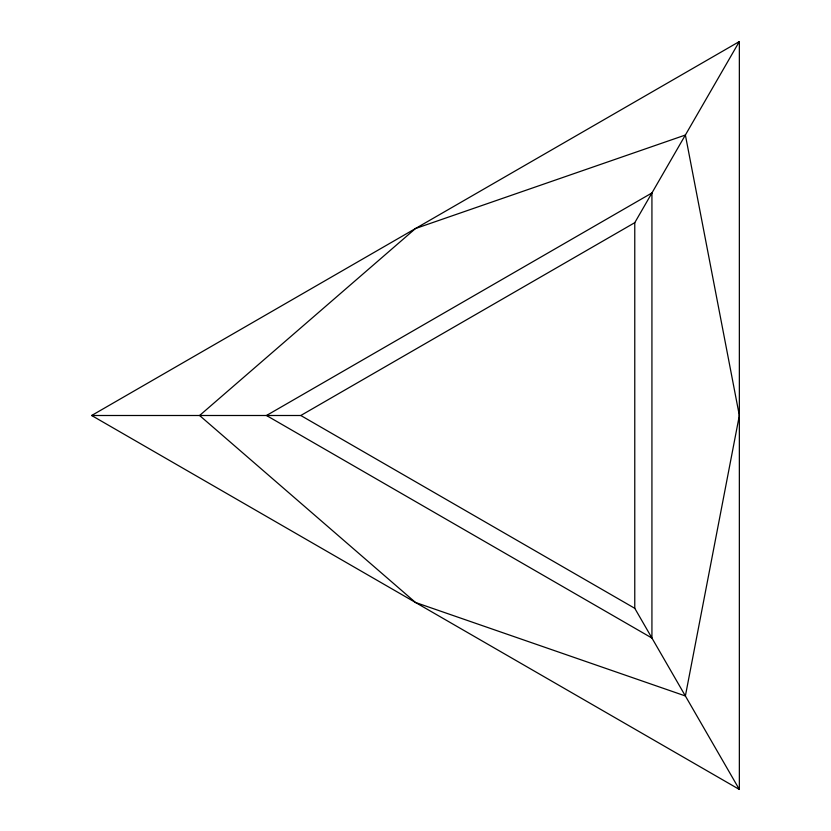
<?xml version="1.0" encoding="UTF-8"?>
<svg xmlns="http://www.w3.org/2000/svg" width="831" height="831" viewBox="0 0 831 831"><rect width="100%" height="100%" fill="white"/><g stroke="black" fill="none" stroke-linecap="round" stroke-linejoin="round"><path stroke-width="1.25" d="M91.649 415.5L300.801 415.5L634.77 222.677L739.351 41.55L739.351 789.45L91.649 415.5L739.351 41.55M300.801 415.5L634.77 608.313L739.351 789.45M634.77 222.677L634.77 608.313M739.351 415.5L685.378 695.963L415.5 602.475L199.596 415.5L415.5 228.525L685.378 135.037L739.351 415.5M651.93 192.958L266.481 415.5L651.93 638.042L651.93 192.958"/></g></svg>
